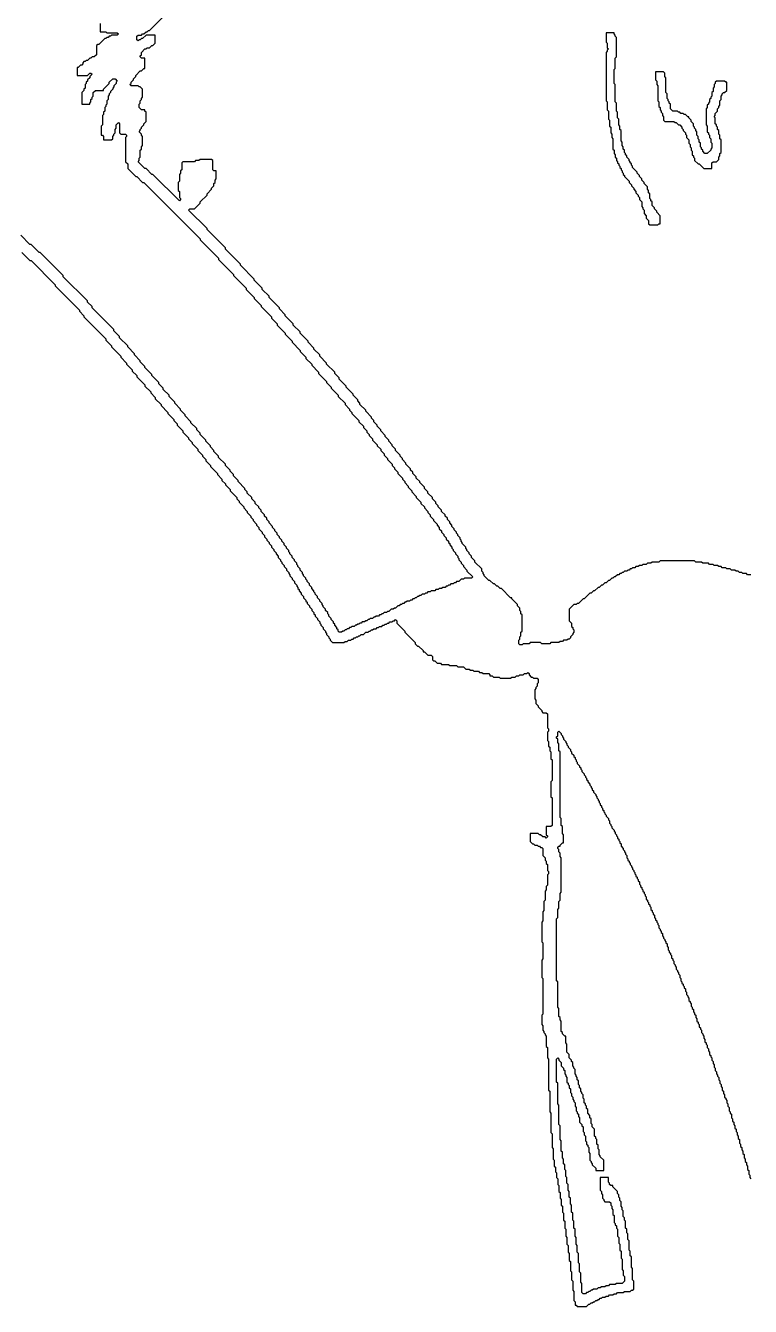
# Model space of a CAD drawing. Header units: metres. Extents: x 0 to 7998, y 2 to 10328.
# Drawn here: x 2354 to 3615, y 6846 to 9073 of the extents above; entities that cross this region are included whole.
import ezdxf

# ---------------------------------------------------------------- set-up
doc = ezdxf.new("R2010")
doc.units = ezdxf.units.M

msp = doc.modelspace()

# ---------------------------------------------------------------- linework, layer by layer
for points in [[(3616, 8118), (3610, 8118), (3608, 8120), (3602, 8120), (3600, 8122), (3596, 8122), (3594, 8124), (3590, 8124), (3588, 8126), (3582, 8126), (3580, 8128), (3574, 8128), (3572, 8130), (3566, 8130), (3564, 8132), (3560, 8132), (3558, 8134), (3552, 8134), (3550, 8136), (3544, 8136), (3542, 8138), (3532, 8138), (3530, 8140), (3520, 8140), (3518, 8142), (3458, 8142), (3456, 8140), (3444, 8140), (3442, 8138), (3436, 8138), (3434, 8136), (3428, 8136), (3426, 8134), (3422, 8134), (3420, 8132), (3416, 8132), (3414, 8130), (3410, 8130), (3408, 8128), (3406, 8128), (3404, 8126), (3402, 8126), (3400, 8124), (3396, 8124), (3394, 8122), (3392, 8122), (3390, 8120), (3388, 8120), (3386, 8118), (3384, 8118), (3380, 8114), (3378, 8114), (3376, 8112), (3374, 8112), (3370, 8108), (3368, 8108), (3364, 8104), (3362, 8104), (3358, 8100), (3356, 8100), (3352, 8096), (3350, 8096), (3344, 8090), (3342, 8090), (3338, 8086), (3336, 8086), (3326, 8076), (3324, 8076), (3316, 8068), (3314, 8068), (3312, 8066), (3308, 8066), (3300, 8058), (3300, 8038), (3304, 8034), (3304, 8028), (3306, 8026), (3306, 8024), (3308, 8022), (3308, 8018), (3306, 8016), (3306, 8014), (3302, 8010), (3302, 8008), (3300, 8006), (3298, 8006), (3296, 8004), (3290, 8004), (3288, 8002), (3284, 8002), (3282, 8000), (3268, 8000), (3266, 7998), (3252, 7998), (3250, 8000), (3232, 8000), (3230, 7998), (3220, 7998), (3218, 7996), (3214, 7996), (3212, 7998), (3212, 8004), (3214, 8006), (3214, 8010), (3216, 8012), (3216, 8018), (3218, 8020), (3218, 8048), (3216, 8050), (3216, 8054), (3214, 8056), (3214, 8060), (3210, 8064), (3210, 8066), (3200, 8076), (3200, 8078), (3198, 8078), (3182, 8094), (3180, 8094), (3176, 8098), (3174, 8098), (3170, 8102), (3168, 8102), (3162, 8108), (3160, 8108), (3152, 8116), (3152, 8118), (3150, 8120), (3150, 8122), (3148, 8124), (3148, 8128), (3136, 8140), (3136, 8142), (3130, 8148), (3130, 8150), (3126, 8154), (3126, 8156), (3122, 8160), (3122, 8162), (3120, 8164), (3120, 8166), (3114, 8172), (3114, 8174), (3112, 8176), (3112, 8178), (3110, 8180), (3110, 8182), (3106, 8186), (3106, 8188), (3104, 8190), (3104, 8192), (3100, 8196), (3100, 8198), (3096, 8202), (3096, 8204), (3092, 8208), (3092, 8210), (3088, 8214), (3088, 8216), (3084, 8220), (3084, 8222), (3078, 8228), (3078, 8230), (3072, 8236), (3072, 8238), (3068, 8242), (3068, 8244), (3062, 8250), (3062, 8252), (3054, 8260), (3054, 8262), (3048, 8268), (3048, 8270), (3040, 8278), (3040, 8280), (3034, 8286), (3034, 8288), (3028, 8294), (3028, 8296), (3024, 8300), (3024, 8302), (3016, 8310), (3016, 8312), (3010, 8318), (3010, 8320), (3006, 8324), (3006, 8326), (2998, 8334), (2998, 8336), (2992, 8342), (2992, 8344), (2986, 8350), (2986, 8352), (2980, 8358), (2980, 8360), (2972, 8368), (2972, 8370), (2966, 8376), (2966, 8378), (2960, 8384), (2960, 8386), (2956, 8390), (2956, 8392), (2946, 8402), (2946, 8404), (2936, 8414), (2936, 8416), (2932, 8420), (2932, 8422), (2924, 8430), (2924, 8432), (2912, 8444), (2912, 8446), (2900, 8458), (2900, 8460), (2892, 8468), (2892, 8470), (2878, 8484), (2878, 8486), (2866, 8498), (2866, 8500), (2856, 8510), (2856, 8512), (2846, 8522), (2846, 8524), (2832, 8538), (2832, 8540), (2820, 8552), (2820, 8554), (2806, 8568), (2806, 8570), (2796, 8580), (2796, 8582), (2778, 8600), (2778, 8602), (2766, 8614), (2766, 8616), (2752, 8630), (2752, 8632), (2728, 8656), (2728, 8658), (2702, 8684), (2702, 8686), (2670, 8718), (2670, 8720), (2638, 8752), (2640, 8754), (2648, 8754), (2658, 8764), (2658, 8766), (2670, 8778), (2670, 8780), (2678, 8788), (2678, 8790), (2682, 8794), (2682, 8798), (2684, 8800), (2684, 8804), (2686, 8806), (2686, 8820), (2682, 8820), (2680, 8822), (2680, 8838), (2678, 8840), (2658, 8840), (2656, 8838), (2650, 8838), (2648, 8836), (2628, 8836), (2626, 8834), (2626, 8822), (2624, 8820), (2624, 8816), (2622, 8814), (2622, 8802), (2620, 8800), (2620, 8786), (2622, 8784), (2622, 8774), (2624, 8772), (2624, 8770), (2622, 8768), (2576, 8814), (2574, 8814), (2564, 8824), (2562, 8824), (2550, 8836), (2552, 8838), (2552, 8842), (2554, 8844), (2554, 8856), (2556, 8858), (2556, 8862), (2558, 8864), (2558, 8880), (2556, 8882), (2556, 8884), (2552, 8888), (2554, 8890), (2554, 8892), (2556, 8894), (2556, 8896), (2560, 8900), (2560, 8902), (2564, 8906), (2564, 8922), (2562, 8924), (2562, 8926), (2556, 8926), (2552, 8930), (2552, 8936), (2554, 8938), (2554, 8942), (2556, 8944), (2556, 8946), (2558, 8948), (2558, 8962), (2554, 8966), (2552, 8966), (2550, 8968), (2538, 8968), (2536, 8970), (2538, 8972), (2538, 8974), (2542, 8978), (2542, 8980), (2546, 8984), (2546, 8986), (2554, 8994), (2556, 8994), (2560, 8998), (2562, 8998), (2562, 9016), (2556, 9016), (2554, 9018), (2554, 9020), (2556, 9022), (2556, 9026), (2562, 9032), (2564, 9032), (2566, 9034), (2570, 9034), (2574, 9038), (2576, 9038), (2580, 9042), (2580, 9056), (2564, 9056), (2558, 9050), (2556, 9050), (2554, 9048), (2552, 9048), (2550, 9046), (2548, 9048), (2548, 9054), (2550, 9056), (2556, 9056), (2558, 9058), (2560, 9058), (2564, 9062), (2566, 9062), (2568, 9064), (2570, 9064), (2592, 9086)], [(2484, 9076), (2484, 9062), (2494, 9062), (2496, 9060), (2514, 9060), (2516, 9058), (2514, 9056), (2504, 9056), (2502, 9054), (2500, 9054), (2498, 9052), (2496, 9052), (2494, 9050), (2492, 9050), (2482, 9040), (2480, 9040), (2478, 9038), (2478, 9022), (2474, 9018), (2470, 9018), (2468, 9016), (2466, 9016), (2462, 9012), (2460, 9012), (2458, 9010), (2456, 9010), (2454, 9008), (2454, 9006), (2452, 9004), (2450, 9004), (2446, 9000), (2444, 9000), (2444, 8986), (2462, 8986), (2466, 8990), (2468, 8990), (2470, 8988), (2466, 8984), (2466, 8982), (2462, 8978), (2462, 8976), (2460, 8974), (2460, 8972), (2458, 8970), (2458, 8964), (2456, 8962), (2456, 8960), (2452, 8956), (2452, 8936), (2466, 8936), (2466, 8938), (2468, 8940), (2468, 8944), (2470, 8946), (2470, 8948), (2472, 8950), (2472, 8956), (2476, 8960), (2490, 8960), (2490, 8962), (2500, 8972), (2500, 8974), (2506, 8980), (2510, 8980), (2514, 8976), (2512, 8974), (2512, 8972), (2508, 8968), (2508, 8966), (2506, 8964), (2506, 8962), (2502, 8958), (2502, 8956), (2500, 8954), (2500, 8952), (2498, 8950), (2498, 8944), (2496, 8942), (2496, 8936), (2494, 8934), (2494, 8932), (2492, 8930), (2492, 8924), (2490, 8922), (2490, 8918), (2488, 8916), (2488, 8900), (2486, 8898), (2486, 8882), (2488, 8882), (2490, 8880), (2490, 8874), (2504, 8874), (2506, 8876), (2506, 8880), (2508, 8882), (2508, 8884), (2510, 8886), (2510, 8892), (2512, 8894), (2512, 8900), (2516, 8904), (2518, 8902), (2518, 8886), (2520, 8884), (2528, 8884), (2530, 8882), (2530, 8880), (2528, 8878), (2528, 8836), (2532, 8832), (2532, 8824), (2546, 8810), (2548, 8810), (2558, 8800), (2560, 8800), (2658, 8702), (2658, 8700), (2690, 8668), (2690, 8666), (2716, 8640), (2716, 8638), (2738, 8616), (2738, 8614), (2752, 8600), (2752, 8598), (2764, 8586), (2764, 8584), (2782, 8566), (2782, 8564), (2792, 8554), (2792, 8552), (2806, 8538), (2806, 8536), (2818, 8524), (2818, 8522), (2832, 8508), (2832, 8506), (2842, 8496), (2842, 8494), (2852, 8484), (2852, 8482), (2864, 8470), (2864, 8468), (2878, 8454), (2878, 8452), (2886, 8444), (2886, 8442), (2898, 8430), (2898, 8428), (2910, 8416), (2910, 8414), (2918, 8406), (2918, 8404), (2922, 8400), (2922, 8398), (2934, 8386), (2934, 8384), (2942, 8376), (2942, 8374), (2948, 8368), (2948, 8366), (2952, 8362), (2952, 8360), (2958, 8354), (2958, 8352), (2966, 8344), (2966, 8342), (2972, 8336), (2972, 8334), (2978, 8328), (2978, 8326), (2984, 8320), (2984, 8318), (2992, 8310), (2992, 8308), (2996, 8304), (2996, 8302), (3002, 8296), (3002, 8294), (3010, 8286), (3010, 8284), (3014, 8280), (3014, 8278), (3020, 8272), (3020, 8270), (3026, 8264), (3026, 8262), (3034, 8254), (3034, 8252), (3042, 8244), (3042, 8242), (3048, 8236), (3048, 8234), (3054, 8228), (3054, 8226), (3058, 8222), (3058, 8220), (3064, 8214), (3064, 8212), (3070, 8206), (3070, 8204), (3074, 8200), (3074, 8198), (3078, 8194), (3078, 8192), (3082, 8188), (3082, 8186), (3086, 8182), (3086, 8180), (3090, 8176), (3090, 8174), (3092, 8172), (3092, 8170), (3096, 8166), (3096, 8164), (3098, 8162), (3098, 8160), (3102, 8156), (3102, 8154), (3106, 8150), (3106, 8148), (3108, 8146), (3108, 8144), (3112, 8140), (3112, 8138), (3116, 8134), (3116, 8132), (3122, 8126), (3122, 8124), (3132, 8114), (3130, 8112), (3118, 8112), (3116, 8110), (3112, 8110), (3108, 8106), (3104, 8106), (3102, 8104), (3100, 8104), (3098, 8102), (3094, 8102), (3092, 8100), (3090, 8100), (3088, 8098), (3086, 8098), (3084, 8096), (3080, 8096), (3078, 8094), (3074, 8094), (3072, 8092), (3068, 8092), (3066, 8090), (3060, 8090), (3058, 8088), (3054, 8088), (3052, 8086), (3050, 8086), (3048, 8084), (3044, 8084), (3042, 8082), (3040, 8082), (3038, 8080), (3036, 8080), (3034, 8078), (3032, 8078), (3030, 8076), (3028, 8076), (3026, 8074), (3024, 8074), (3022, 8072), (3018, 8072), (3016, 8070), (3014, 8070), (3012, 8068), (3010, 8068), (3008, 8066), (3006, 8066), (3004, 8064), (3002, 8064), (2998, 8060), (2996, 8060), (2994, 8058), (2990, 8058), (2986, 8054), (2984, 8054), (2982, 8052), (2978, 8052), (2976, 8050), (2974, 8050), (2972, 8048), (2970, 8048), (2968, 8046), (2964, 8046), (2962, 8044), (2960, 8044), (2958, 8042), (2954, 8042), (2952, 8040), (2950, 8040), (2948, 8038), (2946, 8038), (2944, 8036), (2940, 8036), (2938, 8034), (2936, 8034), (2934, 8032), (2932, 8032), (2930, 8030), (2928, 8030), (2926, 8028), (2922, 8028), (2920, 8026), (2918, 8026), (2916, 8024), (2914, 8024), (2912, 8022), (2910, 8022), (2908, 8020), (2906, 8020), (2904, 8018), (2900, 8018), (2898, 8020), (2898, 8022), (2896, 8024), (2896, 8026), (2892, 8030), (2892, 8032), (2890, 8034), (2890, 8036), (2886, 8040), (2886, 8042), (2882, 8046), (2882, 8048), (2880, 8050), (2880, 8052), (2876, 8056), (2876, 8058), (2872, 8062), (2872, 8064), (2870, 8066), (2870, 8068), (2866, 8072), (2866, 8074), (2862, 8078), (2862, 8080), (2858, 8084), (2858, 8086), (2856, 8088), (2856, 8090), (2852, 8094), (2852, 8096), (2848, 8100), (2848, 8102), (2844, 8106), (2844, 8108), (2842, 8110), (2842, 8112), (2838, 8116), (2838, 8118), (2836, 8120), (2836, 8122), (2832, 8126), (2832, 8128), (2828, 8132), (2828, 8134), (2826, 8136), (2826, 8138), (2822, 8142), (2822, 8144), (2818, 8148), (2818, 8150), (2814, 8154), (2814, 8156), (2812, 8158), (2812, 8160), (2808, 8164), (2808, 8166), (2804, 8170), (2804, 8172), (2800, 8176), (2800, 8178), (2796, 8182), (2796, 8184), (2792, 8188), (2792, 8190), (2788, 8194), (2788, 8196), (2784, 8200), (2784, 8202), (2778, 8208), (2778, 8210), (2774, 8214), (2774, 8216), (2770, 8220), (2770, 8222), (2764, 8228), (2764, 8230), (2760, 8234), (2760, 8236), (2754, 8242), (2754, 8244), (2748, 8250), (2748, 8252), (2740, 8260), (2740, 8262), (2736, 8266), (2736, 8268), (2724, 8280), (2724, 8282), (2716, 8290), (2716, 8292), (2710, 8298), (2710, 8300), (2702, 8308), (2702, 8310), (2690, 8322), (2690, 8324), (2682, 8332), (2682, 8334), (2676, 8340), (2676, 8342), (2668, 8350), (2668, 8352), (2658, 8362), (2658, 8364), (2652, 8370), (2652, 8372), (2642, 8382), (2642, 8384), (2632, 8394), (2632, 8396), (2624, 8404), (2624, 8406), (2614, 8416), (2614, 8418), (2604, 8428), (2604, 8430), (2594, 8440), (2594, 8442), (2586, 8450), (2586, 8452), (2574, 8464), (2574, 8466), (2562, 8478), (2562, 8480), (2554, 8488), (2554, 8490), (2544, 8500), (2544, 8502), (2532, 8514), (2532, 8516), (2518, 8530), (2518, 8532), (2508, 8542), (2508, 8544), (2470, 8582), (2470, 8584), (2462, 8592), (2462, 8594), (2420, 8636), (2420, 8638), (2380, 8678), (2378, 8678), (2364, 8692), (2362, 8692), (2346, 8708)], [(2348, 8678), (2362, 8664), (2364, 8664), (2406, 8622), (2406, 8620), (2448, 8578), (2448, 8576), (2456, 8568), (2456, 8566), (2494, 8528), (2494, 8526), (2504, 8516), (2504, 8514), (2520, 8498), (2520, 8496), (2530, 8486), (2530, 8484), (2540, 8474), (2540, 8472), (2548, 8464), (2548, 8462), (2562, 8448), (2562, 8446), (2572, 8436), (2572, 8434), (2580, 8426), (2580, 8424), (2590, 8414), (2590, 8412), (2602, 8400), (2602, 8398), (2612, 8388), (2612, 8386), (2618, 8380), (2618, 8378), (2628, 8368), (2628, 8366), (2638, 8356), (2638, 8354), (2644, 8348), (2644, 8346), (2654, 8336), (2654, 8334), (2662, 8326), (2662, 8324), (2668, 8318), (2668, 8316), (2676, 8308), (2676, 8306), (2688, 8294), (2688, 8292), (2696, 8284), (2696, 8282), (2702, 8276), (2702, 8274), (2710, 8266), (2710, 8264), (2722, 8252), (2722, 8250), (2726, 8246), (2726, 8244), (2734, 8236), (2734, 8234), (2740, 8228), (2740, 8226), (2746, 8220), (2746, 8218), (2750, 8214), (2750, 8212), (2756, 8206), (2756, 8204), (2760, 8200), (2760, 8198), (2766, 8192), (2766, 8190), (2770, 8186), (2770, 8184), (2774, 8180), (2774, 8178), (2778, 8174), (2778, 8172), (2782, 8168), (2782, 8166), (2786, 8162), (2786, 8160), (2790, 8156), (2790, 8154), (2794, 8150), (2794, 8148), (2798, 8144), (2798, 8142), (2800, 8140), (2800, 8138), (2804, 8134), (2804, 8132), (2808, 8128), (2808, 8126), (2812, 8122), (2812, 8120), (2814, 8118), (2814, 8116), (2818, 8112), (2818, 8110), (2822, 8106), (2822, 8104), (2826, 8100), (2826, 8098), (2828, 8096), (2828, 8094), (2830, 8092), (2830, 8090), (2834, 8086), (2834, 8084), (2838, 8080), (2838, 8078), (2842, 8074), (2842, 8072), (2844, 8070), (2844, 8068), (2848, 8064), (2848, 8062), (2852, 8058), (2852, 8056), (2856, 8052), (2856, 8050), (2858, 8048), (2858, 8046), (2862, 8042), (2862, 8040), (2866, 8036), (2866, 8034), (2868, 8032), (2868, 8030), (2872, 8026), (2872, 8024), (2876, 8020), (2876, 8018), (2878, 8016), (2878, 8014), (2882, 8010), (2882, 8008), (2884, 8006), (2884, 8004), (2888, 8000), (2908, 8000), (2910, 8002), (2914, 8002), (2916, 8004), (2920, 8004), (2922, 8006), (2924, 8006), (2926, 8008), (2928, 8008), (2930, 8010), (2932, 8010), (2934, 8012), (2936, 8012), (2938, 8014), (2942, 8014), (2946, 8018), (2950, 8018), (2952, 8020), (2954, 8020), (2956, 8022), (2958, 8022), (2960, 8024), (2964, 8024), (2966, 8026), (2968, 8026), (2970, 8028), (2974, 8028), (2976, 8030), (2978, 8030), (2980, 8032), (2982, 8032), (2984, 8034), (2986, 8034), (2988, 8036), (2992, 8036), (2994, 8038), (2996, 8038), (2998, 8040), (3000, 8038), (3000, 8034), (3014, 8020), (3014, 8018), (3032, 8000), (3032, 7998), (3036, 7994), (3038, 7994), (3046, 7986), (3046, 7984), (3048, 7984), (3054, 7978), (3060, 7978), (3062, 7976), (3062, 7970), (3064, 7968), (3066, 7968), (3070, 7964), (3076, 7964), (3078, 7962), (3090, 7962), (3092, 7960), (3104, 7960), (3106, 7958), (3116, 7958), (3120, 7954), (3126, 7954), (3128, 7952), (3132, 7952), (3134, 7950), (3142, 7950), (3144, 7948), (3148, 7948), (3150, 7946), (3160, 7946), (3162, 7944), (3162, 7942), (3166, 7942), (3168, 7940), (3178, 7940), (3180, 7938), (3198, 7938), (3200, 7940), (3206, 7940), (3208, 7942), (3212, 7942), (3214, 7944), (3220, 7944), (3222, 7946), (3226, 7946), (3228, 7948), (3230, 7946), (3230, 7944), (3234, 7940), (3236, 7940), (3238, 7938), (3244, 7938), (3246, 7936), (3246, 7930), (3244, 7928), (3244, 7924), (3242, 7922), (3242, 7920), (3240, 7918), (3240, 7902), (3242, 7900), (3242, 7894), (3246, 7890), (3246, 7888), (3252, 7882), (3252, 7880), (3254, 7878), (3260, 7878), (3262, 7876), (3262, 7852), (3264, 7850), (3264, 7846), (3262, 7844), (3262, 7830), (3264, 7828), (3264, 7820), (3266, 7818), (3266, 7812), (3268, 7810), (3268, 7798), (3270, 7796), (3270, 7760), (3268, 7758), (3268, 7732), (3270, 7730), (3270, 7682), (3268, 7680), (3260, 7680), (3260, 7666), (3262, 7664), (3262, 7662), (3260, 7660), (3258, 7662), (3254, 7662), (3250, 7666), (3248, 7666), (3246, 7668), (3232, 7668), (3232, 7654), (3236, 7650), (3238, 7650), (3240, 7648), (3244, 7648), (3246, 7646), (3248, 7646), (3250, 7644), (3252, 7644), (3254, 7642), (3254, 7630), (3258, 7626), (3258, 7622), (3260, 7620), (3260, 7616), (3262, 7614), (3262, 7604), (3264, 7602), (3264, 7598), (3262, 7596), (3262, 7578), (3260, 7576), (3260, 7570), (3258, 7568), (3258, 7552), (3256, 7550), (3256, 7534), (3254, 7532), (3254, 7516), (3252, 7514), (3252, 7480), (3254, 7478), (3254, 7450), (3252, 7448), (3252, 7418), (3254, 7416), (3254, 7354), (3252, 7352), (3252, 7336), (3254, 7334), (3254, 7326), (3256, 7324), (3256, 7322), (3258, 7320), (3258, 7318), (3260, 7316), (3260, 7298), (3262, 7296), (3262, 7278), (3264, 7276), (3264, 7222), (3266, 7220), (3266, 7184), (3268, 7182), (3268, 7148), (3270, 7146), (3270, 7122), (3272, 7120), (3272, 7102), (3274, 7100), (3274, 7090), (3276, 7088), (3276, 7080), (3278, 7078), (3278, 7070), (3280, 7068), (3280, 7058), (3282, 7056), (3282, 7046), (3284, 7044), (3284, 7034), (3286, 7032), (3286, 7022), (3288, 7020), (3288, 7010), (3290, 7008), (3290, 6996), (3292, 6994), (3292, 6982), (3294, 6980), (3294, 6968), (3296, 6966), (3296, 6954), (3298, 6952), (3298, 6940), (3300, 6938), (3300, 6926), (3302, 6924), (3302, 6908), (3304, 6906), (3304, 6892), (3306, 6890), (3306, 6874), (3308, 6872), (3308, 6856), (3310, 6854), (3310, 6848), (3312, 6848), (3314, 6846), (3330, 6846), (3334, 6850), (3336, 6850), (3338, 6852), (3340, 6852), (3342, 6854), (3344, 6854), (3346, 6856), (3348, 6856), (3350, 6858), (3352, 6858), (3354, 6860), (3356, 6860), (3358, 6862), (3362, 6862), (3364, 6864), (3368, 6864), (3370, 6866), (3376, 6866), (3378, 6868), (3382, 6868), (3384, 6870), (3394, 6870), (3396, 6872), (3406, 6872), (3408, 6874), (3410, 6874), (3412, 6876), (3412, 6890), (3410, 6892), (3410, 6912), (3408, 6914), (3408, 6932), (3406, 6934), (3406, 6942), (3404, 6944), (3404, 6960), (3402, 6962), (3402, 6972), (3400, 6974), (3400, 6980), (3398, 6982), (3398, 6994), (3396, 6996), (3396, 7000), (3394, 7002), (3394, 7012), (3392, 7014), (3392, 7018), (3390, 7020), (3390, 7028), (3388, 7030), (3388, 7034), (3386, 7036), (3386, 7040), (3384, 7042), (3384, 7046), (3376, 7054), (3376, 7056), (3372, 7056), (3370, 7058), (3370, 7060), (3368, 7062), (3368, 7070), (3354, 7070), (3354, 7048), (3356, 7046), (3356, 7042), (3358, 7040), (3358, 7034), (3360, 7032), (3360, 7030), (3362, 7028), (3370, 7028), (3372, 7026), (3372, 7022), (3374, 7020), (3374, 7016), (3376, 7014), (3376, 7006), (3378, 7004), (3378, 6992), (3380, 6990), (3380, 6988), (3382, 6986), (3382, 6982), (3384, 6980), (3384, 6968), (3386, 6966), (3386, 6956), (3388, 6954), (3388, 6944), (3390, 6942), (3390, 6930), (3392, 6928), (3392, 6910), (3394, 6908), (3394, 6900), (3396, 6898), (3396, 6890), (3392, 6886), (3382, 6886), (3380, 6884), (3370, 6884), (3368, 6882), (3364, 6882), (3362, 6880), (3356, 6880), (3354, 6878), (3350, 6878), (3348, 6876), (3342, 6876), (3340, 6874), (3338, 6874), (3336, 6872), (3334, 6872), (3332, 6870), (3330, 6870), (3328, 6868), (3324, 6868), (3322, 6870), (3322, 6886), (3320, 6888), (3320, 6904), (3318, 6906), (3318, 6920), (3316, 6922), (3316, 6938), (3314, 6940), (3314, 6952), (3312, 6954), (3312, 6966), (3310, 6968), (3310, 6980), (3308, 6982), (3308, 6994), (3306, 6996), (3306, 7008), (3304, 7010), (3304, 7022), (3302, 7024), (3302, 7034), (3300, 7036), (3300, 7046), (3298, 7048), (3298, 7058), (3296, 7060), (3296, 7070), (3294, 7072), (3294, 7082), (3292, 7084), (3292, 7092), (3290, 7094), (3290, 7102), (3288, 7104), (3288, 7114), (3286, 7116), (3286, 7134), (3284, 7136), (3284, 7160), (3282, 7162), (3282, 7196), (3280, 7198), (3280, 7234), (3278, 7236), (3278, 7276), (3280, 7278), (3282, 7276), (3282, 7274), (3286, 7270), (3286, 7264), (3290, 7260), (3290, 7258), (3292, 7256), (3292, 7250), (3294, 7248), (3294, 7246), (3296, 7244), (3296, 7236), (3298, 7234), (3298, 7232), (3300, 7230), (3300, 7226), (3302, 7224), (3302, 7218), (3304, 7216), (3304, 7212), (3306, 7210), (3306, 7206), (3308, 7204), (3308, 7202), (3310, 7200), (3310, 7194), (3312, 7192), (3312, 7186), (3314, 7184), (3314, 7182), (3316, 7180), (3316, 7176), (3318, 7174), (3318, 7166), (3322, 7162), (3322, 7160), (3324, 7158), (3324, 7150), (3326, 7148), (3326, 7144), (3328, 7142), (3328, 7134), (3330, 7132), (3330, 7128), (3332, 7126), (3332, 7124), (3334, 7122), (3334, 7114), (3336, 7112), (3336, 7100), (3338, 7098), (3338, 7096), (3340, 7094), (3340, 7092), (3346, 7086), (3346, 7082), (3360, 7082), (3360, 7100), (3354, 7106), (3354, 7108), (3352, 7110), (3352, 7118), (3350, 7120), (3350, 7126), (3348, 7128), (3348, 7136), (3346, 7138), (3346, 7140), (3344, 7142), (3344, 7154), (3340, 7158), (3340, 7162), (3338, 7164), (3338, 7172), (3336, 7174), (3336, 7178), (3332, 7182), (3332, 7188), (3330, 7190), (3330, 7194), (3328, 7196), (3328, 7198), (3326, 7200), (3326, 7206), (3324, 7208), (3324, 7214), (3322, 7216), (3322, 7218), (3320, 7220), (3320, 7224), (3318, 7226), (3318, 7230), (3316, 7232), (3316, 7238), (3314, 7240), (3314, 7244), (3312, 7246), (3312, 7248), (3310, 7250), (3310, 7258), (3308, 7260), (3308, 7262), (3306, 7264), (3306, 7270), (3304, 7272), (3304, 7274), (3300, 7278), (3300, 7284), (3296, 7288), (3296, 7302), (3294, 7304), (3294, 7316), (3292, 7316), (3288, 7320), (3288, 7322), (3286, 7324), (3286, 7342), (3284, 7344), (3284, 7348), (3282, 7350), (3282, 7364), (3280, 7366), (3280, 7410), (3278, 7412), (3278, 7520), (3280, 7522), (3280, 7536), (3282, 7538), (3282, 7550), (3284, 7552), (3284, 7564), (3286, 7566), (3286, 7626), (3284, 7628), (3284, 7634), (3282, 7636), (3282, 7640), (3280, 7642), (3280, 7644), (3282, 7646), (3284, 7646), (3284, 7648), (3288, 7652), (3290, 7652), (3290, 7666), (3288, 7668), (3288, 7680), (3286, 7682), (3286, 7694), (3284, 7696), (3284, 7810), (3282, 7812), (3282, 7824), (3280, 7826), (3280, 7832), (3278, 7834), (3278, 7836), (3280, 7838), (3280, 7844), (3282, 7846), (3286, 7842), (3286, 7840), (3288, 7838), (3288, 7836), (3290, 7834), (3290, 7832), (3294, 7828), (3294, 7826), (3296, 7824), (3296, 7822), (3298, 7820), (3298, 7818), (3302, 7814), (3302, 7812), (3304, 7810), (3304, 7808), (3308, 7804), (3308, 7802), (3310, 7800), (3310, 7798), (3312, 7796), (3312, 7794), (3314, 7792), (3314, 7790), (3318, 7786), (3318, 7784), (3320, 7782), (3320, 7780), (3322, 7778), (3322, 7776), (3326, 7772), (3326, 7770), (3328, 7768), (3328, 7766), (3330, 7764), (3330, 7762), (3332, 7760), (3332, 7758), (3336, 7754), (3336, 7752), (3338, 7750), (3338, 7748), (3340, 7746), (3340, 7744), (3342, 7742), (3342, 7740), (3346, 7736), (3346, 7734), (3348, 7732), (3348, 7730), (3350, 7728), (3350, 7726), (3352, 7724), (3352, 7722), (3354, 7720), (3354, 7718), (3356, 7716), (3356, 7714), (3358, 7712), (3358, 7710), (3360, 7708), (3360, 7706), (3362, 7704), (3362, 7702), (3364, 7700), (3364, 7698), (3368, 7694), (3368, 7692), (3370, 7690), (3370, 7686), (3372, 7684), (3372, 7682), (3374, 7680), (3374, 7678), (3378, 7674), (3378, 7672), (3380, 7670), (3380, 7668), (3382, 7666), (3382, 7664), (3384, 7662), (3384, 7660), (3386, 7658), (3386, 7656), (3388, 7654), (3388, 7652), (3390, 7650), (3390, 7646), (3394, 7642), (3394, 7640), (3396, 7638), (3396, 7636), (3398, 7634), (3398, 7632), (3400, 7630), (3400, 7626), (3402, 7624), (3402, 7622), (3404, 7620), (3404, 7618), (3406, 7616), (3406, 7614), (3408, 7612), (3408, 7610), (3410, 7608), (3410, 7606), (3412, 7604), (3412, 7602), (3414, 7600), (3414, 7598), (3416, 7596), (3416, 7594), (3418, 7592), (3418, 7590), (3420, 7588), (3420, 7586), (3422, 7584), (3422, 7580), (3424, 7578), (3424, 7576), (3426, 7574), (3426, 7572), (3428, 7570), (3428, 7568), (3430, 7566), (3430, 7564), (3432, 7562), (3432, 7560), (3434, 7558), (3434, 7554), (3436, 7552), (3436, 7550), (3438, 7548), (3438, 7546), (3440, 7544), (3440, 7542), (3442, 7540), (3442, 7536), (3444, 7534), (3444, 7532), (3446, 7530), (3446, 7528), (3448, 7526), (3448, 7522), (3450, 7520), (3450, 7518), (3452, 7516), (3452, 7514), (3454, 7512), (3454, 7510), (3456, 7508), (3456, 7504), (3458, 7502), (3458, 7500), (3460, 7498), (3460, 7496), (3462, 7494), (3462, 7490), (3464, 7488), (3464, 7486), (3466, 7484), (3466, 7482), (3468, 7480), (3468, 7478), (3470, 7476), (3470, 7472), (3472, 7470), (3472, 7466), (3474, 7464), (3474, 7462), (3476, 7460), (3476, 7458), (3478, 7456), (3478, 7452), (3480, 7450), (3480, 7448), (3482, 7446), (3482, 7442), (3484, 7440), (3484, 7438), (3486, 7436), (3486, 7432), (3488, 7430), (3488, 7428), (3490, 7426), (3490, 7424), (3492, 7422), (3492, 7418), (3494, 7416), (3494, 7412), (3496, 7410), (3496, 7408), (3498, 7406), (3498, 7404), (3500, 7402), (3500, 7400), (3502, 7398), (3502, 7394), (3504, 7392), (3504, 7388), (3506, 7386), (3506, 7384), (3508, 7382), (3508, 7378), (3510, 7376), (3510, 7374), (3512, 7372), (3512, 7368), (3514, 7366), (3514, 7364), (3516, 7362), (3516, 7358), (3518, 7356), (3518, 7354), (3520, 7352), (3520, 7348), (3522, 7346), (3522, 7342), (3524, 7340), (3524, 7338), (3526, 7336), (3526, 7332), (3528, 7330), (3528, 7328), (3530, 7326), (3530, 7322), (3532, 7320), (3532, 7318), (3534, 7316), (3534, 7312), (3536, 7310), (3536, 7306), (3538, 7304), (3538, 7302), (3540, 7300), (3540, 7296), (3542, 7294), (3542, 7290), (3544, 7288), (3544, 7284), (3546, 7282), (3546, 7280), (3548, 7278), (3548, 7274), (3550, 7272), (3550, 7268), (3552, 7266), (3552, 7262), (3554, 7260), (3554, 7256), (3556, 7254), (3556, 7250), (3558, 7248), (3558, 7246), (3560, 7244), (3560, 7240), (3562, 7238), (3562, 7234), (3564, 7232), (3564, 7228), (3566, 7226), (3566, 7222), (3568, 7220), (3568, 7216), (3570, 7214), (3570, 7210), (3572, 7208), (3572, 7206), (3574, 7204), (3574, 7200), (3576, 7198), (3576, 7194), (3578, 7192), (3578, 7186), (3580, 7184), (3580, 7182), (3582, 7180), (3582, 7174), (3584, 7172), (3584, 7168), (3586, 7166), (3586, 7162), (3588, 7160), (3588, 7156), (3590, 7154), (3590, 7150), (3592, 7148), (3592, 7144), (3594, 7142), (3594, 7138), (3596, 7136), (3596, 7130), (3598, 7128), (3598, 7124), (3600, 7122), (3600, 7118), (3602, 7116), (3602, 7112), (3604, 7110), (3604, 7104), (3606, 7102), (3606, 7098), (3608, 7096), (3608, 7092), (3610, 7090), (3610, 7084), (3612, 7082), (3612, 7076), (3614, 7074), (3614, 7070), (3616, 7068)]]:
    msp.add_lwpolyline(points)
for points in [[(3364, 9060), (3364, 9044), (3366, 9042), (3366, 9034), (3368, 9032), (3366, 9030), (3366, 9028), (3364, 9026), (3364, 8942), (3366, 8940), (3366, 8926), (3368, 8924), (3368, 8910), (3370, 8908), (3370, 8898), (3372, 8896), (3372, 8886), (3374, 8884), (3374, 8878), (3376, 8876), (3376, 8858), (3378, 8856), (3378, 8850), (3380, 8848), (3380, 8844), (3382, 8842), (3382, 8838), (3384, 8836), (3384, 8834), (3386, 8832), (3386, 8830), (3388, 8828), (3388, 8826), (3390, 8824), (3390, 8822), (3392, 8820), (3392, 8818), (3394, 8816), (3394, 8814), (3396, 8812), (3396, 8810), (3404, 8802), (3404, 8800), (3408, 8796), (3408, 8794), (3412, 8790), (3412, 8788), (3416, 8784), (3416, 8782), (3420, 8778), (3420, 8776), (3422, 8774), (3422, 8770), (3426, 8766), (3426, 8758), (3428, 8756), (3428, 8754), (3430, 8752), (3430, 8746), (3434, 8742), (3434, 8738), (3438, 8734), (3438, 8728), (3440, 8726), (3454, 8726), (3456, 8728), (3458, 8728), (3458, 8742), (3452, 8748), (3452, 8750), (3448, 8754), (3448, 8756), (3444, 8760), (3444, 8766), (3442, 8768), (3442, 8770), (3440, 8772), (3440, 8780), (3438, 8782), (3438, 8786), (3436, 8788), (3436, 8792), (3430, 8798), (3430, 8800), (3426, 8804), (3426, 8806), (3422, 8810), (3422, 8812), (3418, 8816), (3418, 8818), (3410, 8826), (3410, 8828), (3408, 8830), (3408, 8832), (3406, 8834), (3406, 8836), (3404, 8838), (3404, 8840), (3400, 8844), (3400, 8846), (3398, 8848), (3398, 8850), (3396, 8852), (3396, 8856), (3394, 8858), (3394, 8862), (3392, 8864), (3392, 8870), (3390, 8872), (3390, 8890), (3388, 8892), (3388, 8898), (3386, 8900), (3386, 8910), (3384, 8912), (3384, 8922), (3382, 8924), (3382, 8938), (3380, 8940), (3380, 8970), (3378, 8972), (3378, 8996), (3380, 8998), (3380, 9016), (3382, 9018), (3382, 9052), (3380, 9054), (3380, 9056), (3378, 9058), (3378, 9060)], [(3450, 8992), (3450, 8978), (3452, 8976), (3452, 8970), (3454, 8968), (3454, 8942), (3456, 8940), (3456, 8932), (3458, 8930), (3458, 8926), (3460, 8924), (3460, 8922), (3462, 8920), (3462, 8916), (3464, 8914), (3464, 8908), (3466, 8906), (3482, 8906), (3484, 8904), (3486, 8904), (3490, 8900), (3492, 8900), (3496, 8896), (3496, 8894), (3498, 8892), (3498, 8890), (3502, 8886), (3502, 8884), (3504, 8882), (3504, 8878), (3508, 8874), (3508, 8868), (3510, 8866), (3510, 8862), (3512, 8860), (3512, 8856), (3514, 8854), (3514, 8848), (3516, 8846), (3516, 8844), (3518, 8842), (3518, 8838), (3524, 8832), (3526, 8832), (3534, 8824), (3548, 8824), (3548, 8834), (3550, 8836), (3556, 8836), (3560, 8840), (3560, 8844), (3562, 8846), (3562, 8850), (3564, 8852), (3564, 8874), (3562, 8876), (3562, 8882), (3560, 8884), (3560, 8890), (3558, 8892), (3558, 8896), (3556, 8898), (3556, 8900), (3554, 8902), (3554, 8912), (3552, 8914), (3554, 8916), (3554, 8920), (3558, 8924), (3558, 8928), (3560, 8930), (3560, 8932), (3562, 8934), (3562, 8942), (3564, 8944), (3564, 8950), (3566, 8952), (3566, 8954), (3568, 8956), (3570, 8956), (3574, 8960), (3574, 8974), (3572, 8974), (3570, 8976), (3556, 8976), (3554, 8974), (3554, 8972), (3552, 8970), (3552, 8966), (3550, 8964), (3550, 8958), (3548, 8956), (3548, 8950), (3546, 8948), (3546, 8946), (3544, 8944), (3544, 8940), (3542, 8938), (3542, 8936), (3540, 8934), (3540, 8930), (3538, 8928), (3538, 8900), (3540, 8898), (3540, 8888), (3542, 8886), (3542, 8884), (3544, 8882), (3544, 8878), (3546, 8876), (3546, 8870), (3548, 8868), (3548, 8860), (3546, 8858), (3546, 8856), (3540, 8850), (3536, 8850), (3532, 8854), (3532, 8856), (3530, 8858), (3530, 8860), (3528, 8862), (3528, 8868), (3526, 8870), (3526, 8874), (3524, 8876), (3524, 8880), (3522, 8882), (3522, 8888), (3520, 8890), (3520, 8892), (3518, 8894), (3518, 8896), (3516, 8898), (3516, 8902), (3512, 8906), (3512, 8908), (3508, 8912), (3508, 8914), (3506, 8914), (3502, 8918), (3500, 8918), (3498, 8920), (3494, 8920), (3492, 8922), (3490, 8922), (3488, 8924), (3480, 8924), (3476, 8928), (3476, 8936), (3474, 8938), (3474, 8940), (3472, 8942), (3472, 8944), (3470, 8946), (3470, 8954), (3468, 8956), (3468, 8982), (3466, 8984), (3466, 8990), (3464, 8992)]]:
    msp.add_lwpolyline(points, close=True)

doc.saveas('drawing.dxf')
